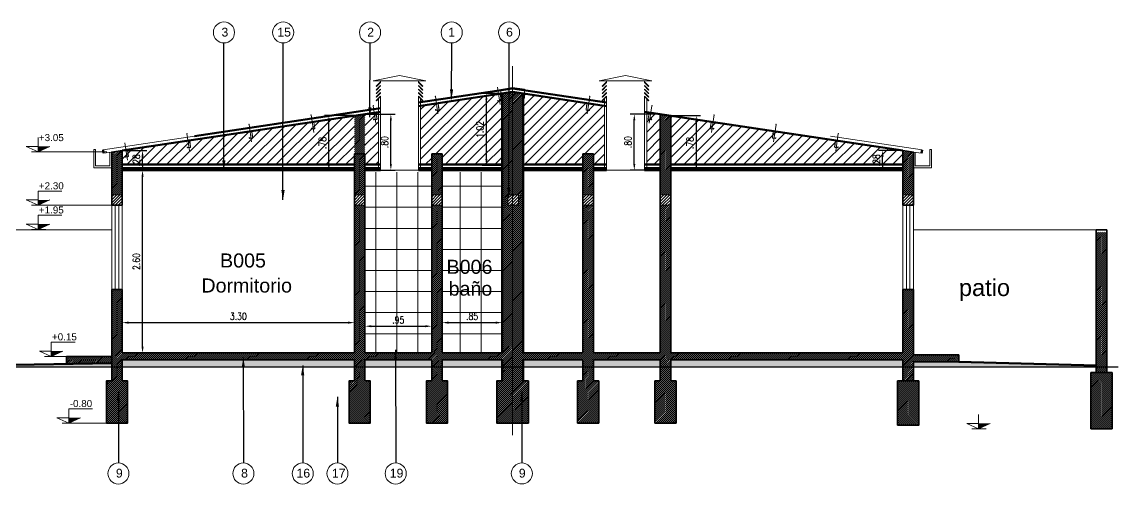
# Model space of a CAD drawing. Header units: millimetres. Extents: x 2761 to 2943, y 1816 to 1962.
# Drawn here: x 2774.27 to 2789.86, y 1955.09 to 1961.67 of the extents above; entities that cross this region are included whole.
import ezdxf

# ---------------------------------------------------------------- set-up
doc = ezdxf.new("R2010")
doc.units = ezdxf.units.MM
doc.linetypes.add('DASHDOT', pattern=[25.4, 12.7, -6.35, 0, -6.35])
doc.layers.get('Defpoints').update_dxf_attribs({"lineweight": 5})
for name, color, linetype, lineweight in [('Aberturas', 1, 'Continuous', 18), ('Cotas', 1, 'Continuous', 15), ('Detalles', 3, 'Continuous', 15), ('Ejes', 3, 'DASHDOT', 13), ('Muros', 6, 'Continuous', 50), ('Rayado', 7, 'Continuous', 15), ('Textos', 3, 'Continuous', 9), ('Vistas', 1, 'Continuous', 20)]:
    doc.layers.add(name, color=color, linetype=linetype, lineweight=lineweight)
doc.styles.add('ARIAL', font='arial.ttf')
doc.styles.add('cotas', font='romans.shx', dxfattribs={"width": 0.8})
doc.styles.get("Standard").update_dxf_attribs({"font": 'arial.ttf'})
doc.linetypes.add('ZIGZAG', pattern='A,0.00254,-5.08,[131,ltypeshp.shx,S=5.08,R=0,X=-5.08,Y=0],-10.16,[131,ltypeshp.shx,S=5.08,R=180,X=5.08,Y=0],-5.08', length=20.32254)
doc.dimstyles.new('Copy of STANDARD', dxfattribs={"dimtxt": 0.13, "dimasz": 0.14, "dimexe": 0.08, "dimexo": 0.02, "dimgap": 0.09, "dimtad": 0, "dimtih": 1, "dimtoh": 1, "dimzin": 0, "dimdsep": 46, "dimtxsty": 'ARIAL', "dimcen": 0.05, "dimadec": 0, "dimazin": 0, "dimtfac": 1, "dimtofl": 0, "dimtmove": 0, "dimatfit": 3, "dimfxl": 1, "dimtolj": 1, "dimtzin": 0, "dimarcsym": 0})
doc.dimstyles.new('Esc 1-50', dxfattribs={"dimtxt": 0.1, "dimasz": 0.09, "dimexe": 0.06, "dimexo": 0, "dimgap": 0.04, "dimtad": 1, "dimzin": 4, "dimdsep": 46, "dimtxsty": 'cotas', "dimcen": 2.5, "dimclrd": 7, "dimclre": 7, "dimclrt": 256, "dimaunit": 1, "dimadec": 0, "dimazin": 0, "dimtfac": 1, "dimtmove": 1, "dimatfit": 3, "dimfxl": 1, "dimarcsym": 0})
pattern_1 = [(45, (2646.102981, 1042.226315), (-0.01414213562, 0.01414213562), [])]
pattern_2 = [(45, (2600.170978, 1029.568136), (-0.0212132034, 0.0212132034), [])]
pattern_3 = [(45, (2599.070978, 1029.568136), (-0.0212132034, 0.0212132034), [])]
pattern_4 = [(45, (2646.10298, 1042.25631), (-0.070710678, 0.070710678), [])]

# ---------------------------------------------------------------- blocks, each defined once
blk = doc.blocks.new('*D175')
at = {"layer": 'Cotas', "color": 7, "lineweight": -2}
for p, q in [((2775.7, 1959.554), (2776.048, 1959.554)), ((2775.988, 1957.044), (2775.988, 1959.464)), ((2775.7, 1956.954), (2776.048, 1956.954))]:
    blk.add_line(p, q, dxfattribs=at)
at = {"layer": 'Cotas', "color": 7}
for points in [[(2775.973, 1959.464), (2776.003, 1959.464), (2775.988, 1959.554)], [(2775.973, 1957.044), (2776.003, 1957.044), (2775.988, 1956.954)]]:
    blk.add_solid(points, dxfattribs=at)
at = {"layer": 'Defpoints', "color": 0}
for p in [(2775.7, 1959.554), (2775.988, 1959.554), (2775.7, 1956.954)]:
    blk.add_point(p, dxfattribs=at)
at = {"layer": 'Cotas', "lineweight": 20, "insert": (2775.898, 1958.254), "char_height": 0.1, "attachment_point": 5, "rotation": 90, "style": 'cotas'}
blk.add_mtext('2.60', dxfattribs=at)
blk = doc.blocks.new('*D255')
at = {"layer": 'Cotas', "color": 7, "lineweight": -2}
for p, q in [((2781.1, 1960.646), (2780.818, 1960.646)), ((2780.878, 1959.712), (2780.878, 1960.556)), ((2781.1, 1959.622), (2780.818, 1959.622))]:
    blk.add_line(p, q, dxfattribs=at)
at = {"layer": 'Cotas', "color": 7}
for points in [[(2780.863, 1960.556), (2780.893, 1960.556), (2780.878, 1960.646)], [(2780.863, 1959.712), (2780.893, 1959.712), (2780.878, 1959.622)]]:
    blk.add_solid(points, dxfattribs=at)
at = {"layer": 'Defpoints', "color": 0}
for p in [(2780.878, 1960.646), (2781.1, 1960.646), (2781.1, 1959.622)]:
    blk.add_point(p, dxfattribs=at)
at = {"layer": 'Cotas', "lineweight": 20, "insert": (2780.788, 1960.134), "char_height": 0.1, "attachment_point": 5, "rotation": 90, "style": 'cotas'}
blk.add_mtext('1.02', dxfattribs=at)
blk = doc.blocks.new('*D256')
at = {"layer": 'Cotas', "color": 7, "lineweight": -2}
for p, q in [((2775.7, 1959.836), (2776.048, 1959.836)), ((2775.988, 1959.644), (2775.988, 1959.746)), ((2775.7, 1959.554), (2776.048, 1959.554))]:
    blk.add_line(p, q, dxfattribs=at)
at = {"layer": 'Cotas', "color": 7}
for points in [[(2775.973, 1959.746), (2776.003, 1959.746), (2775.988, 1959.836)], [(2775.973, 1959.644), (2776.003, 1959.644), (2775.988, 1959.554)]]:
    blk.add_solid(points, dxfattribs=at)
at = {"layer": 'Defpoints', "color": 0}
for p in [(2775.7, 1959.836), (2775.988, 1959.836), (2775.7, 1959.554)]:
    blk.add_point(p, dxfattribs=at)
at = {"layer": 'Cotas', "lineweight": 20, "insert": (2775.898, 1959.695), "char_height": 0.1, "attachment_point": 5, "rotation": 90, "style": 'cotas'}
blk.add_mtext('.28', dxfattribs=at)
blk = doc.blocks.new('*D257')
at = {"layer": 'Cotas', "color": 7, "lineweight": -2}
for p, q in [((2779, 1960.331), (2778.577, 1960.331)), ((2778.637, 1959.644), (2778.637, 1960.241)), ((2779, 1959.554), (2778.577, 1959.554))]:
    blk.add_line(p, q, dxfattribs=at)
at = {"layer": 'Cotas', "color": 7}
for points in [[(2778.622, 1960.241), (2778.652, 1960.241), (2778.637, 1960.331)], [(2778.622, 1959.644), (2778.652, 1959.644), (2778.637, 1959.554)]]:
    blk.add_solid(points, dxfattribs=at)
at = {"layer": 'Defpoints', "color": 0}
for p in [(2778.637, 1960.331), (2779, 1960.331), (2779, 1959.554)]:
    blk.add_point(p, dxfattribs=at)
at = {"layer": 'Cotas', "lineweight": 20, "insert": (2778.547, 1959.942), "char_height": 0.1, "attachment_point": 5, "rotation": 90, "style": 'cotas'}
blk.add_mtext('.78', dxfattribs=at)
blk = doc.blocks.new('*D258')
at = {"layer": 'Cotas', "color": 7, "lineweight": -2}
for p, q in [((2779.15, 1960.353), (2779.579, 1960.353)), ((2779.519, 1959.644), (2779.519, 1960.263)), ((2779.15, 1959.554), (2779.579, 1959.554))]:
    blk.add_line(p, q, dxfattribs=at)
at = {"layer": 'Cotas', "color": 7}
for points in [[(2779.504, 1960.263), (2779.534, 1960.263), (2779.519, 1960.353)], [(2779.504, 1959.644), (2779.534, 1959.644), (2779.519, 1959.554)]]:
    blk.add_solid(points, dxfattribs=at)
at = {"layer": 'Defpoints', "color": 0}
for p in [(2779.15, 1960.353), (2779.519, 1960.353), (2779.15, 1959.554)]:
    blk.add_point(p, dxfattribs=at)
at = {"layer": 'Cotas', "lineweight": 20, "insert": (2779.429, 1959.954), "char_height": 0.1, "attachment_point": 5, "rotation": 90, "style": 'cotas'}
blk.add_mtext('.80', dxfattribs=at)
blk = doc.blocks.new('PCF C N10')
at = {"color": 0}
for p, q in [((-0.025, 0.008), (-0.025, 0.092)), ((-0.023, 0.008), (-0.023, 0.092)), ((0.017, 0.1), (-0.017, 0.1)), ((0.017, 0.098), (-0.017, 0.098)), ((0.017, 0.002), (-0.017, 0.002)), ((0.017, 0), (-0.017, 0)), ((0.023, 0.085), (0.023, 0.092)), ((0.023, 0.085), (0.025, 0.085)), ((0.023, 0.008), (0.023, 0.015)), ((0.023, 0.015), (0.025, 0.015)), ((0.025, 0.085), (0.025, 0.092)), ((0.025, 0.008), (0.025, 0.015))]:
    blk.add_line(p, q, dxfattribs=at)
for centre, radius, start, end in [((-0.017, 0.092), 0.008, 90, 180), ((-0.017, 0.008), 0.008, 180, 270), ((-0.017, 0.092), 0.006, 90, 180), ((-0.017, 0.008), 0.006, 180, 270), ((0.017, 0.092), 0.008, 360, 90), ((0.017, 0.092), 0.006, 360, 90), ((0.017, 0.008), 0.008, 270, 360), ((0.017, 0.008), 0.006, 270, 360)]:
    blk.add_arc(centre, radius, start, end, dxfattribs=at)
blk = doc.blocks.new('*D176')
at = {"layer": 'Cotas', "color": 7, "lineweight": -2}
for p, q in [((2786.8, 1959.836), (2786.452, 1959.836)), ((2786.512, 1959.644), (2786.512, 1959.746)), ((2786.8, 1959.554), (2786.452, 1959.554))]:
    blk.add_line(p, q, dxfattribs=at)
at = {"layer": 'Cotas', "color": 7}
for points in [[(2786.497, 1959.746), (2786.527, 1959.746), (2786.512, 1959.836)], [(2786.497, 1959.644), (2786.527, 1959.644), (2786.512, 1959.554)]]:
    blk.add_solid(points, dxfattribs=at)
at = {"layer": 'Defpoints', "color": 0}
for p in [(2786.512, 1959.836), (2786.8, 1959.836), (2786.8, 1959.554)]:
    blk.add_point(p, dxfattribs=at)
at = {"layer": 'Cotas', "lineweight": 20, "insert": (2786.422, 1959.695), "char_height": 0.1, "attachment_point": 5, "rotation": 90, "style": 'cotas'}
blk.add_mtext('.28', dxfattribs=at)
blk = doc.blocks.new('*D265')
at = {"layer": 'Cotas', "color": 7, "lineweight": -2}
for p, q in [((2783.5, 1960.331), (2783.923, 1960.331)), ((2783.863, 1959.644), (2783.863, 1960.241)), ((2783.5, 1959.554), (2783.923, 1959.554))]:
    blk.add_line(p, q, dxfattribs=at)
at = {"layer": 'Cotas', "color": 7}
for points in [[(2783.848, 1960.241), (2783.878, 1960.241), (2783.863, 1960.331)], [(2783.848, 1959.644), (2783.878, 1959.644), (2783.863, 1959.554)]]:
    blk.add_solid(points, dxfattribs=at)
at = {"layer": 'Defpoints', "color": 0}
for p in [(2783.5, 1960.331), (2783.863, 1960.331), (2783.5, 1959.554)]:
    blk.add_point(p, dxfattribs=at)
at = {"layer": 'Cotas', "lineweight": 20, "insert": (2783.773, 1959.942), "char_height": 0.1, "attachment_point": 5, "rotation": 90, "style": 'cotas'}
blk.add_mtext('.78', dxfattribs=at)
blk = doc.blocks.new('*D266')
at = {"layer": 'Cotas', "color": 7, "lineweight": -2}
for p, q in [((2783.35, 1960.353), (2782.921, 1960.353)), ((2782.981, 1959.644), (2782.981, 1960.263)), ((2783.35, 1959.554), (2782.921, 1959.554))]:
    blk.add_line(p, q, dxfattribs=at)
at = {"layer": 'Cotas', "color": 7}
for points in [[(2782.966, 1960.263), (2782.996, 1960.263), (2782.981, 1960.353)], [(2782.966, 1959.644), (2782.996, 1959.644), (2782.981, 1959.554)]]:
    blk.add_solid(points, dxfattribs=at)
at = {"layer": 'Defpoints', "color": 0}
for p in [(2782.981, 1960.353), (2783.35, 1960.353), (2783.35, 1959.554)]:
    blk.add_point(p, dxfattribs=at)
at = {"layer": 'Cotas', "lineweight": 20, "insert": (2782.891, 1959.954), "char_height": 0.1, "attachment_point": 5, "rotation": 90, "style": 'cotas'}
blk.add_mtext('.80', dxfattribs=at)
blk = doc.blocks.new('*D259')
at = {"layer": 'Cotas', "color": 7, "lineweight": -2}
for p, q in [((2775.7, 1957.514), (2775.7, 1957.324)), ((2775.79, 1957.384), (2778.91, 1957.384)), ((2779, 1957.514), (2779, 1957.324))]:
    blk.add_line(p, q, dxfattribs=at)
at = {"layer": 'Cotas', "color": 7}
for points in [[(2775.79, 1957.399), (2775.79, 1957.369), (2775.7, 1957.384)], [(2778.91, 1957.399), (2778.91, 1957.369), (2779, 1957.384)]]:
    blk.add_solid(points, dxfattribs=at)
at = {"layer": 'Defpoints', "color": 0}
for p in [(2775.7, 1957.514), (2779, 1957.514), (2779, 1957.384)]:
    blk.add_point(p, dxfattribs=at)
at = {"layer": 'Cotas', "lineweight": 20, "insert": (2777.35, 1957.474), "char_height": 0.1, "attachment_point": 5, "style": 'cotas'}
blk.add_mtext('3.30', dxfattribs=at)
blk = doc.blocks.new('*D260')
at = {"layer": 'Cotas', "color": 7, "lineweight": -2}
for p, q in [((2779.15, 1957.208), (2779.15, 1957.393)), ((2780.1, 1957.208), (2780.1, 1957.393)), ((2779.24, 1957.333), (2780.01, 1957.333))]:
    blk.add_line(p, q, dxfattribs=at)
at = {"layer": 'Cotas', "color": 7}
for points in [[(2779.24, 1957.348), (2779.24, 1957.318), (2779.15, 1957.333)], [(2780.01, 1957.348), (2780.01, 1957.318), (2780.1, 1957.333)]]:
    blk.add_solid(points, dxfattribs=at)
at = {"layer": 'Defpoints', "color": 0}
for p in [(2779.15, 1957.208), (2780.1, 1957.333), (2780.1, 1957.208)]:
    blk.add_point(p, dxfattribs=at)
at = {"layer": 'Cotas', "lineweight": 20, "insert": (2779.625, 1957.423), "char_height": 0.1, "attachment_point": 5, "style": 'cotas'}
blk.add_mtext('.95', dxfattribs=at)
blk = doc.blocks.new('*D261')
at = {"layer": 'Cotas', "color": 7, "lineweight": -2}
for p, q in [((2780.25, 1957.289), (2780.25, 1957.444)), ((2780.34, 1957.384), (2781.01, 1957.384)), ((2781.1, 1957.289), (2781.1, 1957.444))]:
    blk.add_line(p, q, dxfattribs=at)
at = {"layer": 'Cotas', "color": 7}
for points in [[(2780.34, 1957.399), (2780.34, 1957.369), (2780.25, 1957.384)], [(2781.01, 1957.399), (2781.01, 1957.369), (2781.1, 1957.384)]]:
    blk.add_solid(points, dxfattribs=at)
at = {"layer": 'Defpoints', "color": 0}
for p in [(2781.1, 1957.384), (2780.25, 1957.289), (2781.1, 1957.289)]:
    blk.add_point(p, dxfattribs=at)
at = {"layer": 'Cotas', "lineweight": 20, "insert": (2780.675, 1957.474), "char_height": 0.1, "attachment_point": 5, "style": 'cotas'}
blk.add_mtext('.85', dxfattribs=at)

msp = doc.modelspace()

# ---------------------------------------------------------------- hatches: boundary and pattern name
at = {"layer": 'Cotas'}
for points in [[(2774.502, 1959.893), (2774.502, 1959.817), (2774.67, 1959.893)], [(2774.502, 1959.13), (2774.502, 1959.054), (2774.67, 1959.13)], [(2774.502, 1958.787), (2774.502, 1958.711), (2774.67, 1958.787)], [(2774.689, 1956.98), (2774.689, 1956.904), (2774.856, 1956.98)], [(2774.938, 1956.03), (2774.938, 1955.954), (2775.106, 1956.03)], [(2787.875, 1955.95), (2787.875, 1955.874), (2788.043, 1955.95)]]:
    msp.add_hatch(color=7, dxfattribs=at).paths.add_polyline_path(points)
at = {"layer": 'Detalles', "lineweight": 20}
h = msp.add_hatch(dxfattribs=at)
h.set_pattern_fill('_USER', color=256, scale=0.03, angle=45, pattern_type=0)
h.set_pattern_definition([(45, (2602.32098, 1029.568136), (-0.0212132034, 0.0212132034), [])])
h.paths.add_polyline_path([(2775.55, 1959.204), (2775.55, 1959.054), (2775.7, 1959.054), (2775.7, 1959.204)])
h = msp.add_hatch(dxfattribs=at)
h.set_pattern_fill('_USER', color=256, scale=0.03, angle=45, pattern_type=0)
h.set_pattern_definition(pattern_3)
h.paths.add_polyline_path([(2779, 1959.204), (2779, 1959.054), (2779.15, 1959.054), (2779.15, 1959.204)])
h = msp.add_hatch(dxfattribs=at)
h.set_pattern_fill('_USER', color=256, scale=0.03, angle=45, pattern_type=0)
h.set_pattern_definition(pattern_2)
h.paths.add_polyline_path([(2780.1, 1959.204), (2780.1, 1959.054), (2780.25, 1959.054), (2780.25, 1959.204)])
h = msp.add_hatch(dxfattribs=at)
h.set_pattern_fill('_USER', color=256, scale=0.03, angle=45, pattern_type=0)
h.set_pattern_definition([(45, (2646.10298, 1052.206315), (-0.0212132034, 0.0212132034), [])])
h.paths.add_polyline_path([(2781.183, 1959.204), (2781.183, 1959.054), (2781.333, 1959.054), (2781.333, 1959.204)])
h = msp.add_hatch(dxfattribs=at)
h.set_pattern_fill('_USER', color=256, scale=0.03, angle=45, pattern_type=0)
h.set_pattern_definition(pattern_2)
h.paths.add_polyline_path([(2782.25, 1959.204), (2782.25, 1959.054), (2782.4, 1959.054), (2782.4, 1959.204)])
h = msp.add_hatch(dxfattribs=at)
h.set_pattern_fill('_USER', color=256, scale=0.03, angle=45, pattern_type=0)
h.set_pattern_definition(pattern_3)
h.paths.add_polyline_path([(2783.35, 1959.204), (2783.35, 1959.054), (2783.5, 1959.054), (2783.5, 1959.204)])
h = msp.add_hatch(dxfattribs=at)
h.set_pattern_fill('_USER', color=256, scale=0.03, angle=45, pattern_type=0)
h.set_pattern_definition([(45, (2604.520978, 1029.568136), (-0.0212132034, 0.0212132034), [])])
h.paths.add_polyline_path([(2786.8, 1959.204), (2786.8, 1959.054), (2786.95, 1959.054), (2786.95, 1959.204)])
at = {"layer": 'Rayado', "lineweight": 20}
h = msp.add_hatch(dxfattribs=at)
h.set_pattern_fill('_USER', color=256, scale=0.02, angle=45, pattern_type=0)
h.set_pattern_definition(pattern_1)
h.paths.add_polyline_path([(2775.775, 1956.554), (2775.7, 1956.554), (2775.7, 1956.754), (2775.55, 1956.754), (2775.55, 1956.554), (2775.475, 1956.554), (2775.475, 1955.954), (2775.775, 1955.954)])
h.paths.add_polyline_path([(2775.55, 1956.904), (2774.906, 1956.904), (2774.906, 1956.797), (2775.55, 1956.809)])
h.paths.add_polyline_path([(2775.7, 1957.854), (2775.55, 1957.854), (2775.55, 1956.754), (2775.7, 1956.754), (2775.7, 1956.854), (2779, 1956.854), (2779, 1956.754), (2779.15, 1956.754), (2779.15, 1956.854), (2780.1, 1956.854), (2780.1, 1956.754), (2780.25, 1956.754), (2780.25, 1956.854), (2781.1, 1956.854), (2781.1, 1956.754), (2781.25, 1956.754), (2781.25, 1959.054), (2781.183, 1959.054), (2781.183, 1959.204), (2781.25, 1959.204), (2781.25, 1960.668), (2781.1, 1960.646), (2781.1, 1956.954), (2780.25, 1956.954), (2780.25, 1959.054), (2780.1, 1959.054), (2780.1, 1956.954), (2779.15, 1956.954), (2779.15, 1959.054), (2779, 1959.054), (2779, 1956.954), (2775.7, 1956.954)])
h.paths.add_polyline_path([(2775.7, 1959.836), (2775.55, 1959.813), (2775.55, 1959.204), (2775.7, 1959.204)], flags=17)
h.paths.add_polyline_path([(2779.15, 1960.353), (2779, 1960.331), (2779, 1959.204), (2779.15, 1959.204)], flags=17)
h.paths.add_polyline_path([(2780.25, 1959.786), (2780.1, 1959.786), (2780.1, 1959.204), (2780.25, 1959.204)], flags=17)
h.paths.add_polyline_path([(2781.4, 1960.646), (2781.25, 1960.668), (2781.25, 1959.204), (2781.333, 1959.204), (2781.333, 1959.054), (2781.25, 1959.054), (2781.25, 1956.754), (2781.4, 1956.754), (2781.4, 1956.854), (2782.25, 1956.854), (2782.25, 1956.754), (2782.4, 1956.754), (2782.4, 1956.854), (2783.35, 1956.854), (2783.35, 1956.754), (2783.5, 1956.754), (2783.5, 1956.854), (2786.8, 1956.854), (2786.8, 1956.754), (2786.95, 1956.754), (2786.95, 1956.824), (2787.594, 1956.824), (2787.594, 1956.924), (2786.95, 1956.924), (2786.95, 1957.854), (2786.8, 1957.854), (2786.8, 1956.954), (2783.5, 1956.954), (2783.5, 1959.054), (2783.35, 1959.054), (2783.35, 1956.954), (2782.4, 1956.954), (2782.4, 1959.054), (2782.25, 1959.054), (2782.25, 1956.954), (2781.4, 1956.954)])
h.paths.add_polyline_path([(2782.4, 1959.786), (2782.25, 1959.786), (2782.25, 1959.204), (2782.4, 1959.204)], flags=17)
h.paths.add_polyline_path([(2783.5, 1960.331), (2783.35, 1960.353), (2783.35, 1959.204), (2783.5, 1959.204)], flags=17)
h.paths.add_polyline_path([(2786.95, 1959.813), (2786.8, 1959.836), (2786.8, 1959.204), (2786.95, 1959.204)], flags=17)
h = msp.add_hatch(dxfattribs=at)
h.set_pattern_fill('_USER', color=256, scale=0.1, angle=45, pattern_type=0)
h.set_pattern_definition(pattern_4)
h.paths.add_polyline_path([(2779, 1960.331), (2775.7, 1959.836), (2775.7, 1959.634), (2779, 1959.634)])
h.paths.add_polyline_path([(2779.342, 1960.382), (2779.15, 1960.353), (2779.15, 1959.634), (2779.342, 1959.634)])
h.paths.add_polyline_path([(2781.1, 1960.589), (2781.082, 1960.578), (2781.082, 1960.643), (2779.942, 1960.472), (2779.942, 1960.433), (2779.942, 1959.634), (2780.1, 1959.634), (2780.1, 1959.786), (2780.25, 1959.786), (2780.25, 1959.634), (2781.1, 1959.634)])
h.paths.add_polyline_path([(2780.863, 1959.96), (2780.863, 1960.238), (2780.713, 1960.238), (2780.713, 1959.96)], flags=24)
h = msp.add_hatch(dxfattribs=at)
h.set_pattern_fill('_USER', color=256, scale=0.1, angle=45, pattern_type=0)
h.set_pattern_definition(pattern_4)
h.paths.add_polyline_path([(2783.5, 1960.331), (2786.8, 1959.836), (2786.8, 1959.634), (2783.5, 1959.634)])
h.paths.add_polyline_path([(2783.157, 1960.382), (2783.35, 1960.353), (2783.35, 1959.634), (2783.157, 1959.634)])
h.paths.add_polyline_path([(2781.4, 1960.589), (2781.418, 1960.578), (2781.418, 1960.643), (2782.557, 1960.472), (2782.557, 1960.433), (2782.557, 1959.634), (2782.4, 1959.634), (2782.4, 1959.786), (2782.25, 1959.786), (2782.25, 1959.634), (2781.4, 1959.634)])
h.paths.add_polyline_path([(2781.637, 1959.96), (2781.637, 1960.238), (2781.787, 1960.238), (2781.787, 1959.96)], flags=24)
h = msp.add_hatch(dxfattribs=at)
h.set_pattern_fill('_USER', color=256, scale=0.3, double=1, pattern_type=0)
h.set_pattern_definition([(0, (2646.10298, 1042.2263), (0, 0.3), []), (90, (2646.10298, 1042.2263), (-0.3, 0), [])])
h.paths.add_polyline_path([(2780.1, 1959.524), (2779.912, 1959.524), (2779.372, 1959.524), (2779.15, 1959.524), (2779.15, 1956.954), (2780.1, 1956.954)])
h.paths.add_polyline_path([(2781.1, 1959.524), (2780.25, 1959.524), (2780.25, 1956.954), (2781.1, 1956.954)])
h.paths.add_polyline_path([(2780.279, 1957.703), (2781.013, 1957.703), (2781.013, 1958.069), (2780.279, 1958.069)], flags=24)
h = msp.add_hatch(dxfattribs=at)
h.set_pattern_fill('_USER', color=256, scale=0.02, angle=45, pattern_type=0)
h.set_pattern_definition([(45, (2646.102981, 1052.226315), (-0.01414213562, 0.01414213562), [])])
h.paths.add_polyline_path([(2789.699, 1958.674), (2789.549, 1958.674), (2789.549, 1956.674), (2789.699, 1956.674)])
h.paths.add_polyline_path([(2789.774, 1956.674), (2789.474, 1956.674), (2789.474, 1955.874), (2789.774, 1955.874)])
h = msp.add_hatch(dxfattribs=at)
h.set_pattern_fill('AR-HBONE', color=256, scale=0.001)
h.set_pattern_definition([(45, (2646.10298, 1042.22631), (0, 0.143684098), [0.3048, -0.1016]), (135, (2646.17482, 1042.29816), (0, 0.143684098), [0.3048, -0.1016])])
h.paths.add_polyline_path([(2779, 1956.854), (2775.7, 1956.854), (2775.7, 1956.754), (2779, 1956.754)])
h.paths.add_polyline_path([(2780.1, 1956.854), (2779.15, 1956.854), (2779.15, 1956.754), (2780.1, 1956.754)])
h.paths.add_polyline_path([(2781.1, 1956.854), (2780.25, 1956.854), (2780.25, 1956.754), (2781.1, 1956.754)])
h.paths.add_polyline_path([(2782.25, 1956.854), (2781.4, 1956.854), (2781.4, 1956.754), (2782.25, 1956.754)])
h.paths.add_polyline_path([(2775.55, 1956.809), (2772.489, 1956.754), (2775.55, 1956.754)])
h.paths.add_polyline_path([(2783.35, 1956.854), (2782.4, 1956.854), (2782.4, 1956.754), (2783.35, 1956.754)])
h.paths.add_polyline_path([(2786.8, 1956.854), (2783.5, 1956.854), (2783.5, 1956.754), (2786.8, 1956.754)])
h.paths.add_polyline_path([(2787.594, 1956.827), (2787.594, 1956.824), (2786.95, 1956.824), (2786.95, 1956.754), (2789.549, 1956.754), (2789.549, 1956.774)])
h = msp.add_hatch(dxfattribs=at)
h.set_pattern_fill('_USER', color=256, scale=0.02, angle=45, pattern_type=0)
h.set_pattern_definition(pattern_1)
h.paths.add_polyline_path([(2786.95, 1956.754), (2786.8, 1956.754), (2786.8, 1956.554), (2786.95, 1956.554)])
h.paths.add_polyline_path([(2787.025, 1956.554), (2786.725, 1956.554), (2786.725, 1955.924), (2787.025, 1955.924)])
h.paths.add_polyline_path([(2783.575, 1956.554), (2783.5, 1956.554), (2783.5, 1956.754), (2783.35, 1956.754), (2783.35, 1956.554), (2783.275, 1956.554), (2783.275, 1955.954), (2783.575, 1955.954)])
h.paths.add_polyline_path([(2782.475, 1956.554), (2782.4, 1956.554), (2782.4, 1956.754), (2782.25, 1956.754), (2782.25, 1956.554), (2782.175, 1956.554), (2782.175, 1955.954), (2782.475, 1955.954)])
h.paths.add_polyline_path([(2781.25, 1956.754), (2781.1, 1956.754), (2781.1, 1956.554), (2781.025, 1956.554), (2781.025, 1955.954), (2781.25, 1955.954)])
h.paths.add_polyline_path([(2781.475, 1956.554), (2781.4, 1956.554), (2781.4, 1956.754), (2781.25, 1956.754), (2781.25, 1955.954), (2781.475, 1955.954)])
h.paths.add_polyline_path([(2780.325, 1956.554), (2780.25, 1956.554), (2780.25, 1956.754), (2780.1, 1956.754), (2780.1, 1956.554), (2780.025, 1956.554), (2780.025, 1955.954), (2780.325, 1955.954)])
h.paths.add_polyline_path([(2779.225, 1956.554), (2779.15, 1956.554), (2779.15, 1956.754), (2779, 1956.754), (2779, 1956.554), (2778.925, 1956.554), (2778.925, 1955.954), (2779.225, 1955.954)])

# ---------------------------------------------------------------- linework, layer by layer
at = {"lineweight": 20}
for p, q in [((2779.372, 1959.554), (2779.912, 1959.554)), ((2783.127, 1959.554), (2782.587, 1959.554))]:
    msp.add_line(p, q, dxfattribs=at)
at = {"layer": 'Aberturas'}
for p, q in [((2775.55, 1959.054), (2775.55, 1957.854)), ((2775.6, 1959.054), (2775.6, 1957.854)), ((2775.65, 1959.054), (2775.65, 1957.854)), ((2775.7, 1959.054), (2775.7, 1957.854)), ((2786.8, 1959.054), (2786.8, 1957.854)), ((2786.85, 1959.054), (2786.85, 1957.854)), ((2786.9, 1959.054), (2786.9, 1957.854)), ((2786.95, 1959.054), (2786.95, 1957.854))]:
    msp.add_line(p, q, dxfattribs=at)
at = {"layer": 'Cotas', "color": 7, "lineweight": 50}
for p, q in [((2781.1, 1960.646), (2781.1, 1956.954)), ((2781.4, 1960.646), (2781.4, 1956.954)), ((2781.1, 1956.854), (2781.1, 1956.554)), ((2781.4, 1956.854), (2781.4, 1956.554))]:
    msp.add_line(p, q, dxfattribs=at)
at = {"layer": 'Cotas', "color": 7}
for p, q in [((2774.502, 1960.02), (2774.502, 1959.817)), ((2774.502, 1959.817), (2774.335, 1959.893)), ((2774.335, 1959.893), (2774.502, 1959.893)), ((2774.502, 1959.817), (2774.67, 1959.893)), ((2774.611, 1959.817), (2774.407, 1959.817)), ((2774.502, 1959.817), (2775.479, 1959.817)), ((2774.502, 1959.258), (2774.502, 1959.054)), ((2774.502, 1959.258), (2774.842, 1959.258)), ((2774.502, 1959.054), (2774.335, 1959.13)), ((2774.335, 1959.13), (2774.502, 1959.13)), ((2774.502, 1959.054), (2774.67, 1959.13)), ((2775.55, 1959.054), (2774.407, 1959.054)), ((2774.502, 1958.711), (2774.335, 1958.787)), ((2774.335, 1958.787), (2774.502, 1958.787)), ((2774.502, 1958.914), (2774.502, 1958.711)), ((2774.502, 1958.914), (2774.842, 1958.914)), ((2774.502, 1958.711), (2774.67, 1958.787)), ((2774.611, 1958.711), (2774.407, 1958.711)), ((2774.689, 1957.108), (2774.689, 1956.904)), ((2774.689, 1957.108), (2775.028, 1957.108)), ((2774.689, 1956.904), (2774.521, 1956.98)), ((2774.521, 1956.98), (2774.689, 1956.98)), ((2774.906, 1956.904), (2774.593, 1956.904)), ((2774.689, 1956.904), (2774.856, 1956.98)), ((2774.938, 1956.158), (2774.938, 1955.954)), ((2774.938, 1956.158), (2775.277, 1956.158)), ((2774.938, 1955.954), (2774.77, 1956.03)), ((2774.77, 1956.03), (2774.938, 1956.03)), ((2774.938, 1955.954), (2775.106, 1956.03)), ((2787.875, 1956.078), (2787.875, 1955.874)), ((2775.475, 1955.954), (2774.843, 1955.954)), ((2787.875, 1955.874), (2787.708, 1955.95)), ((2787.708, 1955.95), (2787.875, 1955.95)), ((2787.984, 1955.874), (2787.78, 1955.874)), ((2787.875, 1955.874), (2788.043, 1955.95))]:
    msp.add_line(p, q, dxfattribs=at)
at = {"layer": 'Cotas', "color": 7, "lineweight": 20}
for centre in [(2777.146, 1961.515), (2777.987, 1961.515), (2779.223, 1961.515), (2780.384, 1961.515), (2781.2, 1961.515), (2775.645, 1955.236), (2777.422, 1955.236), (2778.266, 1955.236), (2778.759, 1955.236), (2779.588, 1955.236), (2781.381, 1955.237)]:
    msp.add_circle(centre, 0.15, dxfattribs=at)
at = {"layer": 'Detalles', "lineweight": 5}
for p, q in [((2779.642, 1960.903), (2779.267, 1960.828)), ((2780.017, 1960.828), (2779.267, 1960.828)), ((2779.372, 1960.828), (2779.372, 1960.803)), ((2780.017, 1960.828), (2779.642, 1960.903)), ((2779.912, 1960.828), (2779.912, 1960.803)), ((2782.482, 1960.828), (2782.857, 1960.903)), ((2782.482, 1960.828), (2783.232, 1960.828)), ((2782.587, 1960.828), (2782.587, 1960.803)), ((2782.857, 1960.903), (2783.232, 1960.828)), ((2783.127, 1960.828), (2783.127, 1960.803)), ((2779.372, 1960.761), (2779.372, 1960.753)), ((2779.372, 1960.71), (2779.372, 1960.702)), ((2779.372, 1960.659), (2779.372, 1960.651)), ((2779.912, 1960.761), (2779.912, 1960.753)), ((2779.912, 1960.71), (2779.912, 1960.702)), ((2779.912, 1960.659), (2779.912, 1960.651)), ((2782.587, 1960.761), (2782.587, 1960.753)), ((2782.587, 1960.71), (2782.587, 1960.702)), ((2782.587, 1960.659), (2782.587, 1960.651)), ((2783.127, 1960.761), (2783.127, 1960.753)), ((2783.127, 1960.71), (2783.127, 1960.702)), ((2783.127, 1960.659), (2783.127, 1960.651)), ((2779.342, 1960.433), (2779.342, 1960.571)), ((2779.372, 1960.609), (2779.372, 1959.554)), ((2779.912, 1960.609), (2779.912, 1959.554)), ((2779.942, 1960.433), (2779.942, 1960.571)), ((2782.557, 1960.433), (2782.557, 1960.571)), ((2782.587, 1960.609), (2782.587, 1959.554)), ((2783.127, 1960.609), (2783.127, 1959.554)), ((2783.157, 1960.433), (2783.157, 1960.571)), ((2779.342, 1960.433), (2779.342, 1959.554)), ((2779.942, 1960.433), (2779.942, 1959.554)), ((2782.557, 1960.433), (2782.557, 1959.554)), ((2783.157, 1960.433), (2783.157, 1959.554))]:
    msp.add_line(p, q, dxfattribs=at)
at = {"layer": 'Detalles', "lineweight": 20}
for p, q in [((2781.073, 1960.49), (2781.036, 1960.737)), ((2780.189, 1960.358), (2780.152, 1960.605)), ((2782.311, 1960.358), (2782.348, 1960.605)), ((2778.422, 1960.093), (2778.385, 1960.34)), ((2779.306, 1960.225), (2779.269, 1960.472)), ((2783.194, 1960.225), (2783.231, 1960.472)), ((2784.078, 1960.093), (2784.115, 1960.34)), ((2777.539, 1959.96), (2777.502, 1960.207)), ((2784.961, 1959.96), (2784.998, 1960.207)), ((2776.655, 1959.828), (2776.618, 1960.075)), ((2785.845, 1959.828), (2785.882, 1960.075)), ((2775.772, 1959.695), (2775.735, 1959.942))]:
    msp.add_line(p, q, dxfattribs=at)
at = {"layer": 'Detalles', "lineweight": 50}
for p, q in [((2775.55, 1956.809), (2772.489, 1956.754)), ((2787.594, 1956.827), (2789.549, 1956.774))]:
    msp.add_line(p, q, dxfattribs=at)
at = {"layer": 'Detalles', "lineweight": 5}
for points in [[(2779.372, 1960.803), (2779.315, 1960.746), (2779.311, 1960.75), (2779.372, 1960.811)], [(2779.912, 1960.803), (2779.97, 1960.746), (2779.974, 1960.75), (2779.912, 1960.811)], [(2782.587, 1960.803), (2782.53, 1960.746), (2782.526, 1960.75), (2782.587, 1960.811)], [(2783.127, 1960.803), (2783.185, 1960.746), (2783.189, 1960.75), (2783.127, 1960.811)], [(2779.372, 1960.753), (2779.315, 1960.695), (2779.311, 1960.699), (2779.372, 1960.761)], [(2779.372, 1960.702), (2779.315, 1960.644), (2779.311, 1960.648), (2779.372, 1960.71)], [(2779.372, 1960.651), (2779.315, 1960.594), (2779.311, 1960.598), (2779.372, 1960.659)], [(2779.912, 1960.753), (2779.97, 1960.695), (2779.974, 1960.699), (2779.912, 1960.761)], [(2779.912, 1960.702), (2779.97, 1960.644), (2779.974, 1960.648), (2779.912, 1960.71)], [(2779.912, 1960.651), (2779.97, 1960.594), (2779.974, 1960.598), (2779.912, 1960.659)], [(2782.587, 1960.753), (2782.53, 1960.695), (2782.526, 1960.699), (2782.587, 1960.761)], [(2782.587, 1960.702), (2782.53, 1960.644), (2782.526, 1960.648), (2782.587, 1960.71)], [(2782.587, 1960.651), (2782.53, 1960.594), (2782.526, 1960.598), (2782.587, 1960.659)], [(2783.127, 1960.753), (2783.185, 1960.695), (2783.189, 1960.699), (2783.127, 1960.761)], [(2783.127, 1960.702), (2783.185, 1960.644), (2783.189, 1960.648), (2783.127, 1960.71)], [(2783.127, 1960.651), (2783.185, 1960.594), (2783.189, 1960.598), (2783.127, 1960.659)], [(2779.372, 1960.601), (2779.315, 1960.543), (2779.311, 1960.547), (2779.372, 1960.609)], [(2779.912, 1960.601), (2779.97, 1960.543), (2779.974, 1960.547), (2779.912, 1960.609)], [(2782.587, 1960.601), (2782.53, 1960.543), (2782.526, 1960.547), (2782.587, 1960.609)], [(2783.127, 1960.601), (2783.185, 1960.543), (2783.189, 1960.547), (2783.127, 1960.609)]]:
    msp.add_lwpolyline(points, dxfattribs=at)
at = {"layer": 'Detalles', "lineweight": 20}
for points in [[(2781.25, 1960.719), (2781.25, 1960.733), (2781.082, 1960.704), (2781.082, 1960.578), (2781.1, 1960.589)], [(2781.25, 1960.719), (2781.25, 1960.733), (2781.418, 1960.706), (2781.418, 1960.578), (2781.4, 1960.589)], [(2775.523, 1959.809), (2775.523, 1959.618), (2775.317, 1959.618), (2775.317, 1959.847), (2775.293, 1959.847), (2775.293, 1959.589), (2775.55, 1959.589)], [(2786.977, 1959.809), (2786.977, 1959.618), (2787.183, 1959.618), (2787.183, 1959.847), (2787.207, 1959.847), (2787.207, 1959.589), (2786.95, 1959.589)]]:
    msp.add_lwpolyline(points, dxfattribs=at)
for points in [[(2775.7, 1959.054), (2775.55, 1959.054), (2775.55, 1959.204), (2775.7, 1959.204)], [(2779.15, 1959.054), (2779, 1959.054), (2779, 1959.204), (2779.15, 1959.204)], [(2780.25, 1959.054), (2780.1, 1959.054), (2780.1, 1959.204), (2780.25, 1959.204)], [(2781.333, 1959.054), (2781.183, 1959.054), (2781.183, 1959.204), (2781.333, 1959.204)], [(2782.25, 1959.054), (2782.4, 1959.054), (2782.4, 1959.204), (2782.25, 1959.204)], [(2783.35, 1959.054), (2783.5, 1959.054), (2783.5, 1959.204), (2783.35, 1959.204)], [(2786.8, 1959.054), (2786.95, 1959.054), (2786.95, 1959.204), (2786.8, 1959.204)]]:
    msp.add_lwpolyline(points, close=True, dxfattribs=at)
for p in [(2780.152, 1960.605), (2782.348, 1960.605), (2778.385, 1960.34), (2779.269, 1960.472), (2783.231, 1960.472), (2784.115, 1960.34), (2777.502, 1960.207), (2784.998, 1960.207), (2776.618, 1960.075), (2785.882, 1960.075)]:
    msp.add_point(p, dxfattribs=at)
at = {"layer": 'Ejes'}
msp.add_line((2781.25, 1961.036), (2781.25, 1955.783), dxfattribs=at)
at = {"layer": 'Muros', "color": 1}
for p, q in [((2781.25, 1960.719), (2779.912, 1960.518)), ((2781.25, 1960.668), (2779.912, 1960.468)), ((2781.25, 1960.719), (2782.587, 1960.518)), ((2781.25, 1960.668), (2782.587, 1960.468)), ((2779.372, 1960.387), (2775.7, 1959.836)), ((2779.372, 1960.437), (2776.726, 1960.04)), ((2783.127, 1960.387), (2786.8, 1959.836)), ((2775.426, 1959.845), (2775.434, 1959.796)), ((2787.073, 1959.845), (2787.066, 1959.796)), ((2775.7, 1959.584), (2779, 1959.584)), ((2775.7, 1959.554), (2779, 1959.554)), ((2779.15, 1959.584), (2779.372, 1959.584)), ((2779.15, 1959.554), (2779.372, 1959.554)), ((2779.912, 1959.584), (2780.1, 1959.584)), ((2779.912, 1959.554), (2780.1, 1959.554)), ((2780.25, 1959.584), (2781.1, 1959.584)), ((2780.25, 1959.554), (2781.1, 1959.554)), ((2782.25, 1959.584), (2781.4, 1959.584)), ((2782.25, 1959.554), (2781.4, 1959.554)), ((2782.587, 1959.584), (2782.4, 1959.584)), ((2782.587, 1959.554), (2782.4, 1959.554)), ((2783.35, 1959.584), (2783.127, 1959.584)), ((2783.35, 1959.554), (2783.127, 1959.554)), ((2786.8, 1959.584), (2783.5, 1959.584)), ((2786.8, 1959.554), (2783.5, 1959.554))]:
    msp.add_line(p, q, dxfattribs=at)
at = {"layer": 'Muros', "lineweight": 35}
for p, q in [((2781.25, 1960.668), (2781.1, 1960.646)), ((2781.1, 1960.646), (2781.1, 1956.954)), ((2781.25, 1960.668), (2781.4, 1960.646)), ((2781.4, 1960.646), (2781.4, 1956.954)), ((2779, 1960.331), (2779.15, 1960.353)), ((2783.35, 1960.353), (2783.35, 1956.954)), ((2783.5, 1960.331), (2783.35, 1960.353)), ((2783.5, 1960.331), (2783.5, 1956.954)), ((2779, 1959.786), (2779, 1956.954)), ((2779.15, 1959.786), (2779, 1959.786)), ((2779.15, 1959.786), (2779.15, 1956.954)), ((2780.1, 1959.786), (2780.1, 1956.954)), ((2780.1, 1959.786), (2780.25, 1959.786)), ((2780.25, 1959.786), (2780.25, 1956.954)), ((2782.25, 1959.786), (2782.25, 1956.954)), ((2782.4, 1959.786), (2782.25, 1959.786)), ((2782.4, 1959.786), (2782.4, 1956.954)), ((2775.7, 1959.054), (2775.55, 1959.054)), ((2786.8, 1959.054), (2786.95, 1959.054)), ((2775.7, 1957.854), (2775.55, 1957.854)), ((2786.8, 1957.854), (2786.95, 1957.854)), ((2775.55, 1956.904), (2774.906, 1956.904)), ((2774.906, 1956.904), (2774.906, 1956.793)), ((2779, 1956.954), (2775.7, 1956.954)), ((2779.15, 1956.954), (2780.1, 1956.954)), ((2781.1, 1956.954), (2780.25, 1956.954)), ((2781.4, 1956.954), (2782.25, 1956.954)), ((2783.35, 1956.954), (2782.4, 1956.954)), ((2783.5, 1956.954), (2786.8, 1956.954)), ((2786.95, 1956.924), (2787.594, 1956.924)), ((2779, 1956.854), (2775.7, 1956.854)), ((2779, 1956.854), (2779, 1956.554)), ((2779.15, 1956.854), (2779.15, 1956.554)), ((2779.15, 1956.854), (2780.1, 1956.854)), ((2780.1, 1956.854), (2780.1, 1956.554)), ((2780.25, 1956.854), (2780.25, 1956.554)), ((2781.1, 1956.854), (2780.25, 1956.854)), ((2781.1, 1956.854), (2781.1, 1956.554)), ((2781.4, 1956.854), (2781.4, 1956.554)), ((2781.4, 1956.854), (2782.25, 1956.854)), ((2782.25, 1956.854), (2782.25, 1956.554)), ((2782.4, 1956.854), (2782.4, 1956.554)), ((2783.35, 1956.854), (2782.4, 1956.854)), ((2783.35, 1956.854), (2783.35, 1956.554)), ((2783.5, 1956.854), (2786.8, 1956.854)), ((2783.5, 1956.854), (2783.5, 1956.554))]:
    msp.add_line(p, q, dxfattribs=at)
at = {"layer": 'Muros', "color": 3, "linetype": 'ZIGZAG', "ltscale": 0.003}
for p, q in [((2775.7, 1959.634), (2779, 1959.634)), ((2779.15, 1959.634), (2779.372, 1959.634)), ((2779.912, 1959.634), (2780.1, 1959.634)), ((2780.25, 1959.634), (2781.1, 1959.634)), ((2782.25, 1959.634), (2781.4, 1959.634)), ((2782.587, 1959.634), (2782.4, 1959.634)), ((2783.35, 1959.634), (2783.127, 1959.634)), ((2786.8, 1959.634), (2783.5, 1959.634))]:
    msp.add_line(p, q, dxfattribs=at)
at = {"layer": 'Muros', "lineweight": 35}
for points in [[(2775.55, 1959.054), (2775.55, 1959.813), (2775.7, 1959.836), (2775.7, 1959.054)], [(2786.95, 1959.054), (2786.95, 1959.813), (2786.8, 1959.836), (2786.8, 1959.054)], [(2775.55, 1956.554), (2775.55, 1957.854)], [(2775.7, 1957.854), (2775.7, 1956.954)], [(2786.8, 1957.854), (2786.8, 1956.954)], [(2786.95, 1956.924), (2786.95, 1957.854)], [(2786.95, 1956.554), (2786.95, 1956.824), (2787.594, 1956.824), (2787.594, 1956.924)], [(2775.7, 1956.854), (2775.7, 1956.554)], [(2786.8, 1956.854), (2786.8, 1956.554)], [(2775.7, 1956.554), (2775.775, 1956.554), (2775.775, 1955.954), (2775.475, 1955.954), (2775.475, 1956.554), (2775.55, 1956.554)], [(2779.15, 1956.554), (2779.225, 1956.554), (2779.225, 1955.954), (2778.925, 1955.954), (2778.925, 1956.554), (2779, 1956.554)], [(2780.25, 1956.554), (2780.325, 1956.554), (2780.325, 1955.954), (2780.025, 1955.954), (2780.025, 1956.554), (2780.1, 1956.554)], [(2781.4, 1956.554), (2781.475, 1956.554), (2781.475, 1955.954), (2781.025, 1955.954), (2781.025, 1956.554), (2781.1, 1956.554)], [(2781.1, 1956.554), (2781.025, 1956.554), (2781.025, 1955.954), (2781.475, 1955.954), (2781.475, 1956.554), (2781.4, 1956.554)], [(2782.25, 1956.554), (2782.175, 1956.554), (2782.175, 1955.954), (2782.475, 1955.954), (2782.475, 1956.554), (2782.4, 1956.554)], [(2783.35, 1956.554), (2783.275, 1956.554), (2783.275, 1955.954), (2783.575, 1955.954), (2783.575, 1956.554), (2783.5, 1956.554)]]:
    msp.add_lwpolyline(points, dxfattribs=at)
for points in [[(2789.699, 1958.704), (2789.549, 1958.704), (2789.549, 1956.674), (2789.699, 1956.674)], [(2789.474, 1955.874), (2789.774, 1955.874), (2789.774, 1956.674), (2789.474, 1956.674)], [(2786.725, 1955.924), (2787.025, 1955.924), (2787.025, 1956.554), (2786.725, 1956.554)]]:
    msp.add_lwpolyline(points, close=True, dxfattribs=at)
at = {"layer": 'Vistas', "lineweight": 20}
for p, q in [((2776.726, 1960.04), (2775.426, 1959.845)), ((2785.773, 1960.04), (2787.073, 1959.845)), ((2775.434, 1959.796), (2775.55, 1959.813)), ((2787.066, 1959.796), (2786.95, 1959.813)), ((2775.55, 1958.704), (2772.439, 1958.704)), ((2789.549, 1958.704), (2786.95, 1958.704))]:
    msp.add_line(p, q, dxfattribs=at)
at = {"layer": 'Vistas', "color": 2, "lineweight": 30}
msp.add_line((2770.416, 1956.754), (2789.86, 1956.754), dxfattribs=at)

# ---------------------------------------------------------------- block references
at = {"layer": 'Detalles', "lineweight": 20, "rotation": 188.5307656100462}
for p in [(2781.051, 1960.639), (2780.167, 1960.506), (2779.284, 1960.373), (2778.4, 1960.241), (2777.516, 1960.108), (2776.633, 1959.976), (2775.749, 1959.843)]:
    msp.add_blockref('PCF C N10', p, dxfattribs=at)
at = {"layer": 'Detalles', "lineweight": 20, "xscale": -1, "rotation": 171.4692343899537}
for p in [(2782.333, 1960.506), (2783.216, 1960.373), (2784.1, 1960.241), (2784.983, 1960.108), (2785.867, 1959.976)]:
    msp.add_blockref('PCF C N10', p, dxfattribs=at)

# ---------------------------------------------------------------- texts
at = {"layer": 'Cotas', "lineweight": 20}
for s, height, p in [('3', 0.125, (2777.11, 1961.457)), ('15', 0.125, (2777.904, 1961.457)), ('2', 0.125, (2779.183, 1961.457)), ('1', 0.125, (2780.335, 1961.457)), ('6', 0.125, (2781.157, 1961.457)), ('+3.05', 0.1, (2774.514, 1959.968)), ('+2.30', 0.1, (2774.514, 1959.282)), ('+1.95', 0.1, (2774.514, 1958.938)), ('+0.15', 0.1, (2774.7, 1957.132)), ('-0.80', 0.1, (2774.953, 1956.182)), ('9', 0.125, (2775.609, 1955.179)), ('8', 0.125, (2777.389, 1955.179)), ('16', 0.125, (2778.177, 1955.179)), ('17', 0.125, (2778.681, 1955.179)), ('19', 0.125, (2779.503, 1955.179)), ('9', 0.125, (2781.339, 1955.179))]:
    msp.add_text(s, height=height, dxfattribs=at).set_placement(p)
at = {"layer": 'Textos', "color": 7, "lineweight": 20}
for s, height, p in [('B005', 0.2, (2777.09, 1958.169)), ('B006', 0.2, (2780.311, 1958.079)), ('Dormitorio', 0.2, (2776.825, 1957.813)), ('patio', 0.24, (2787.597, 1957.763)), ('baño', 0.2, (2780.34, 1957.768))]:
    msp.add_text(s, height=height, dxfattribs=at).set_placement(p)

# ---------------------------------------------------------------- dimensions: what is measured, and where the dimension line sits
at = {"layer": 'Cotas', "lineweight": 20}
dim = msp.add_aligned_dim(p1=(2781.1, 1959.622), p2=(2781.1, 1960.646), distance=0.222, dimstyle='Esc 1-50', dxfattribs=at)
dim.commit()
dim.dimension.update_dxf_attribs({"geometry": '*D255', "text_midpoint": (2780.788, 1960.134)})
for base, p1, p2, picture, middle in [((2778.637, 1960.331), (2779, 1959.554), (2779, 1960.331), '*D257', (2778.547, 1959.942)), ((2779.519, 1960.353), (2779.15, 1959.554), (2779.15, 1960.353), '*D258', (2779.429, 1959.954)), ((2782.981, 1960.353), (2783.35, 1959.554), (2783.35, 1960.353), '*D266', (2782.891, 1959.954)), ((2783.863, 1960.331), (2783.5, 1959.554), (2783.5, 1960.331), '*D265', (2783.773, 1959.942)), ((2775.988, 1959.836), (2775.7, 1959.554), (2775.7, 1959.836), '*D256', (2775.898, 1959.695)), ((2786.512, 1959.836), (2786.8, 1959.554), (2786.8, 1959.836), '*D176', (2786.422, 1959.695))]:
    dim = msp.add_linear_dim(base=base, p1=p1, p2=p2, angle=90, dimstyle='Esc 1-50', override={"dimfxl": 0.12}, dxfattribs=at)
    dim.commit()
    dim.dimension.update_dxf_attribs({"geometry": picture, "text_midpoint": middle})
dim = msp.add_linear_dim(base=(2775.988, 1959.554), p1=(2775.7, 1956.954), p2=(2775.7, 1959.554), angle=90, dimstyle='Esc 1-50', dxfattribs=at)
dim.commit()
dim.dimension.update_dxf_attribs({"geometry": '*D175', "text_midpoint": (2775.898, 1958.254)})
for p1, p2, distance, picture, middle in [((2775.7, 1957.514), (2779, 1957.514), -0.13, '*D259', (2777.35, 1957.474)), ((2780.25, 1957.289), (2781.1, 1957.289), 0.095, '*D261', (2780.675, 1957.474)), ((2779.15, 1957.208), (2780.1, 1957.208), 0.125, '*D260', (2779.625, 1957.423))]:
    dim = msp.add_aligned_dim(p1=p1, p2=p2, distance=distance, dimstyle='Esc 1-50', override={"dimfxl": 0.12}, dxfattribs=at)
    dim.commit()
    dim.dimension.update_dxf_attribs({"geometry": picture, "text_midpoint": middle})

# ---------------------------------------------------------------- leaders
at = {"layer": 'Cotas', "color": 7, "ltscale": 0.7}
for points in [[(2777.144, 1959.554), (2777.146, 1961.365)], [(2777.985, 1959.13), (2777.987, 1961.365)], [(2779.22, 1960.308), (2779.223, 1961.365)], [(2780.381, 1960.564), (2780.384, 1961.365)], [(2781.197, 1959.157), (2781.2, 1961.365)], [(2779.586, 1956.997), (2779.588, 1955.386)], [(2777.421, 1956.887), (2777.422, 1955.386)], [(2778.265, 1956.774), (2778.266, 1955.386)], [(2775.644, 1956.405), (2775.645, 1955.386)], [(2778.759, 1956.327), (2778.759, 1955.386)], [(2781.38, 1956.405), (2781.381, 1955.386)]]:
    msp.add_leader(points, dimstyle='Copy of STANDARD', override={"dimgap": 0.09, "dimtad": 0}, dxfattribs=at)

doc.saveas('drawing.dxf')
